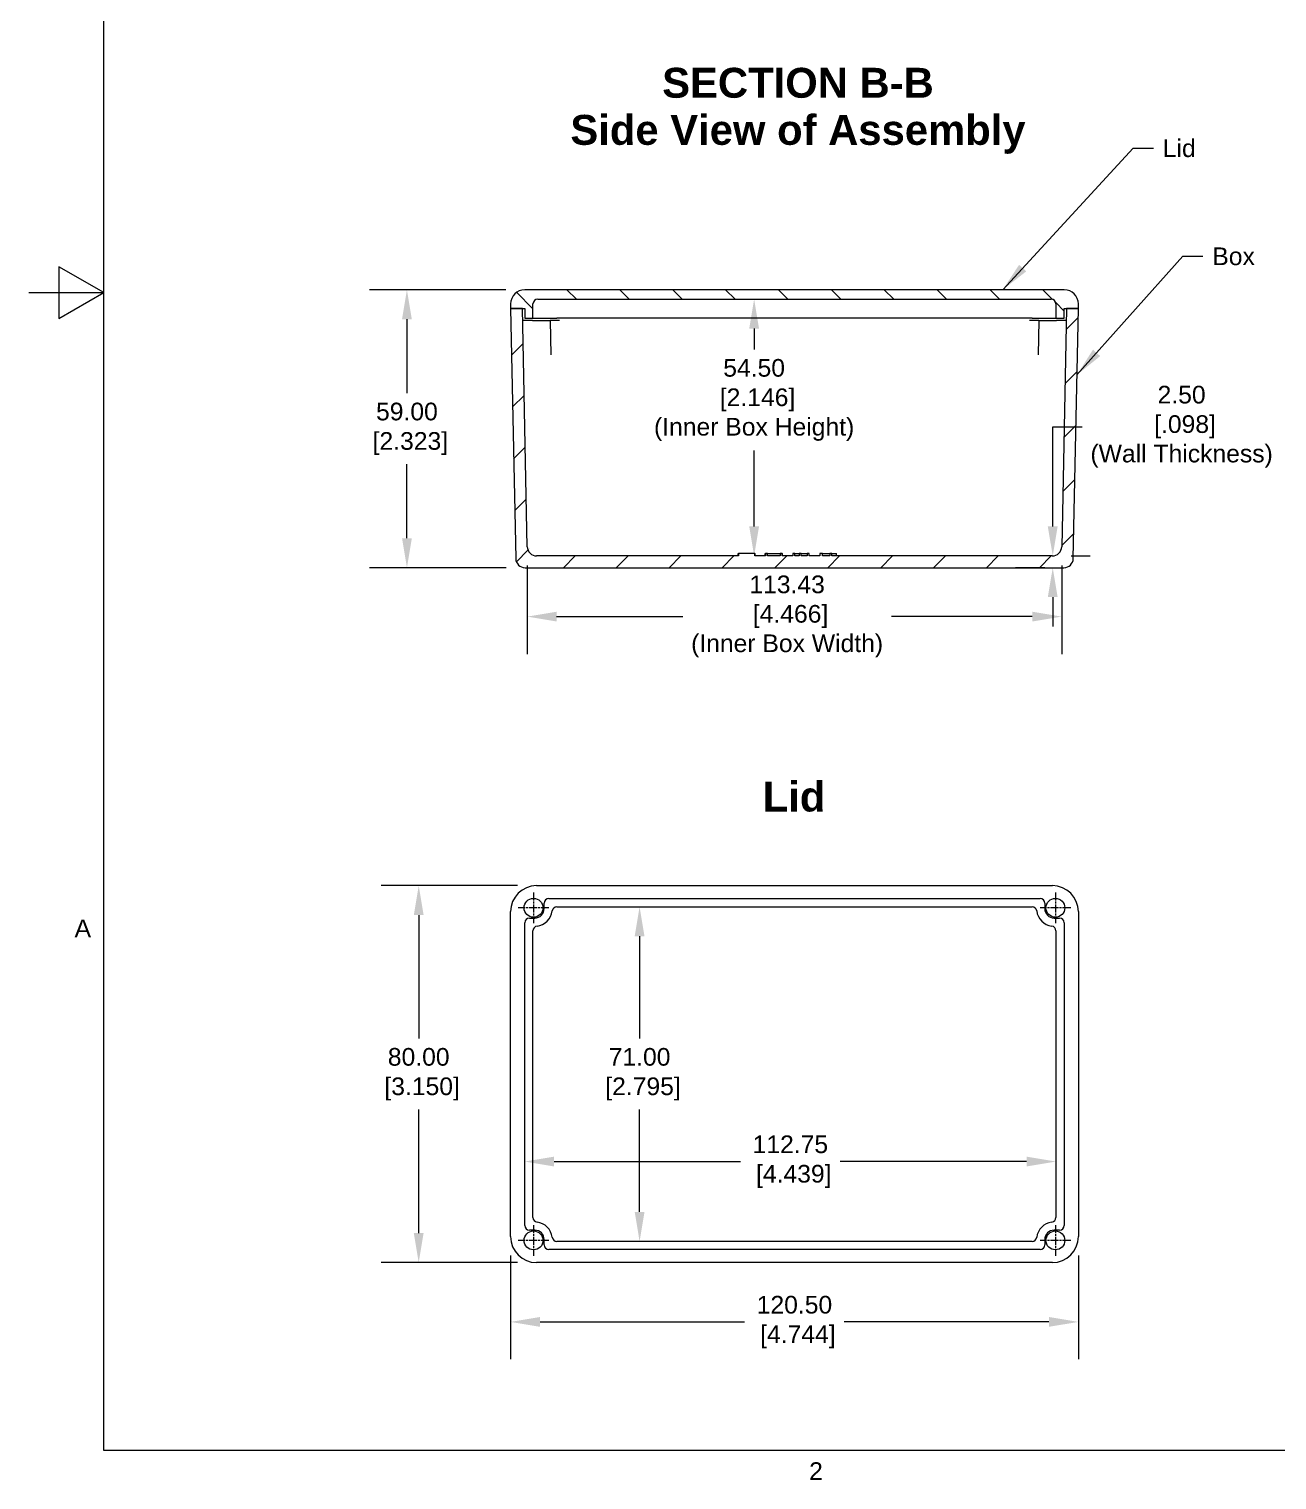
# Model space of a CAD drawing. Header units: millimetres. Extents: x 8 to 690, y 8 to 531.
# Drawn here: x 8.3 to 273.1, y 17.8 to 325.8 of the extents above; entities that cross this region are included whole.
import ezdxf

# ---------------------------------------------------------------- set-up
doc = ezdxf.new("R2010")
doc.units = ezdxf.units.MM
doc.header["$LTSCALE"] = 2.5
doc.linetypes.add('CHAIN', pattern=[0.7087, 0.4724, -0.0591, 0.1181, -0.0591])
for name, color, linetype, lineweight in [('Border (ANSI)', 7, 'Continuous', 9), ('Center Mark (ANSI)', 7, 'Continuous', 9), ('Dimension (ANSI)', 7, 'Continuous', 9), ('Hatch (ANSI)', 7, 'Continuous', 9), ('Symbol (ANSI)', 7, 'Continuous', 9), ('Visible (ANSI)', 7, 'Continuous', 18)]:
    doc.layers.add(name, color=color, linetype=linetype, lineweight=lineweight)
doc.styles.add('Label Text (ANSI)', font='ARIAL.TTF')
doc.styles.add('Note Text (ANSI)', font='ARIAL.TTF')
doc.dimstyles.new('Default - mm (ANSI)', dxfattribs={"dimscale": 2.5, "dimtxt": 1.5, "dimasz": 2.5, "dimexe": 3.175, "dimexo": 1.6002, "dimgap": 0.8, "dimtad": 0, "dimtih": 1, "dimtoh": 1, "dimrnd": 1e-08, "dimzin": 4, "dimdsep": 46, "dimtxsty": 'Note Text (ANSI)', "dimcen": 0.09, "dimdle": 10, "dimclrd": 256, "dimclre": 256, "dimclrt": 256, "dimadec": 1, "dimazin": 0, "dimtfac": 2.032, "dimtofl": 0, "dimtmove": 0, "dimatfit": 3, "dimfxl": 0, "dimtolj": 1, "dimtzin": 0, "dimlwd": -1, "dimlwe": -1, "dimarcsym": 0})
doc.dimstyles.new('Default - mm (ANSI)$7', dxfattribs={"dimscale": 2.5, "dimtxt": 1.5, "dimasz": 2.5, "dimexe": 3.175, "dimexo": 1.6002, "dimgap": 0.8, "dimtad": 0, "dimtih": 1, "dimtoh": 1, "dimrnd": 1e-08, "dimzin": 4, "dimdsep": 46, "dimtxsty": 'Note Text (ANSI)', "dimcen": 0.09, "dimdle": 10, "dimclrd": 256, "dimclre": 256, "dimclrt": 256, "dimadec": 1, "dimazin": 0, "dimtfac": 2.032, "dimtofl": 0, "dimtmove": 0, "dimatfit": 3, "dimfxl": 0, "dimtolj": 1, "dimtzin": 0, "dimlwd": -1, "dimlwe": -1, "dimarcsym": 0})

# ---------------------------------------------------------------- blocks, each defined once
blk = doc.blocks.new('Borders Default Border')
at = {"layer": 'Border (ANSI)', "flags": 128}
for points in [[(9.65, 9.65), (9.65, 206.25), (269.75, 206.25), (269.75, 9.65), (9.65, 9.65)], [(3.3, 107.95), (9.65, 107.95), (5.84, 110.15), (5.84, 105.75), (9.65, 107.95)]]:
    blk.add_lwpolyline(points, dxfattribs=at)
at = {"layer": 'Border (ANSI)', "char_height": 1.5, "attachment_point": 7, "style": 'Note Text (ANSI)'}
for s, insert in [('A', (7.17, 53.22)), ('2', (69.53, 7.14))]:
    blk.add_mtext(s, dxfattribs=dict(at, insert=insert))
blk = doc.blocks.new('*D10')
at = {"layer": 'Defpoints', "color": 0}
for p in [(163.91, 268.48), (162.15, 213.98), (163.91, 213.98)]:
    blk.add_point(p, dxfattribs=at)
at = {"layer": 'Dimension (ANSI)'}
for p, q in [((162.15, 262.23), (162.15, 257.78)), ((162.15, 220.23), (162.15, 236.33))]:
    blk.add_line(p, q, dxfattribs=at)
for points in [[(161.11, 262.23), (163.19, 262.23), (162.15, 268.48)], [(161.11, 220.23), (163.19, 220.23), (162.15, 213.98)]]:
    blk.add_solid(points, dxfattribs=at)
at = {"layer": 'Dimension (ANSI)', "insert": (162.15, 255.78), "char_height": 3.75, "attachment_point": 2, "style": 'Note Text (ANSI)'}
blk.add_mtext('\\A1;54.50\\P [2.146]\\P(Inner Box Height)', dxfattribs=at)
blk = doc.blocks.new('*D11')
at = {"layer": 'Defpoints', "color": 0}
for p in [(113.46, 270.48), (88.46, 211.48), (113.54, 211.48)]:
    blk.add_point(p, dxfattribs=at)
at = {"layer": 'Dimension (ANSI)'}
for p, q in [((109.46, 270.48), (80.52, 270.48)), ((88.46, 264.23), (88.46, 248.51)), ((88.46, 217.73), (88.46, 233.44)), ((109.54, 211.48), (80.52, 211.48))]:
    blk.add_line(p, q, dxfattribs=at)
for points in [[(87.42, 264.23), (89.5, 264.23), (88.46, 270.48)], [(87.42, 217.73), (89.5, 217.73), (88.46, 211.48)]]:
    blk.add_solid(points, dxfattribs=at)
at = {"layer": 'Dimension (ANSI)', "insert": (88.46, 246.51), "char_height": 3.75, "attachment_point": 2, "style": 'Note Text (ANSI)'}
blk.add_mtext('\\A1;59.00\\P [2.323]', dxfattribs=at)
blk = doc.blocks.new('*D12')
at = {"layer": 'Defpoints', "color": 0}
for p in [(225.43, 213.98), (225.53, 211.48), (227.88, 211.48)]:
    blk.add_point(p, dxfattribs=at)
at = {"layer": 'Dimension (ANSI)'}
for p, q in [((225.53, 220.23), (225.53, 241.37)), ((225.53, 241.37), (231.78, 241.37)), ((229.43, 213.98), (233.46, 213.98)), ((223.88, 211.48), (217.59, 211.48)), ((225.53, 205.23), (225.53, 198.98))]:
    blk.add_line(p, q, dxfattribs=at)
for points in [[(224.48, 220.23), (226.57, 220.23), (225.53, 213.98)], [(224.48, 205.23), (226.57, 205.23), (225.53, 211.48)]]:
    blk.add_solid(points, dxfattribs=at)
at = {"layer": 'Dimension (ANSI)', "insert": (252.88, 250.09), "char_height": 3.75, "attachment_point": 2, "style": 'Note Text (ANSI)'}
blk.add_mtext('\\A1;2.50\\P [.098]\\P(Wall Thickness)', dxfattribs=at)
blk = doc.blocks.new('*D13')
at = {"layer": 'Defpoints', "color": 0}
for p in [(113.99, 215.94), (227.43, 215.94), (227.43, 201.1)]:
    blk.add_point(p, dxfattribs=at)
at = {"layer": 'Dimension (ANSI)'}
for p, q in [((113.99, 211.94), (113.99, 193.16)), ((227.43, 211.94), (227.43, 193.16)), ((120.24, 201.1), (147.02, 201.1)), ((221.18, 201.1), (191.28, 201.1))]:
    blk.add_line(p, q, dxfattribs=at)
for points in [[(120.24, 202.14), (120.24, 200.06), (113.99, 201.1)], [(221.18, 202.14), (221.18, 200.06), (227.43, 201.1)]]:
    blk.add_solid(points, dxfattribs=at)
at = {"layer": 'Dimension (ANSI)', "insert": (169.15, 209.82), "char_height": 3.75, "attachment_point": 2, "style": 'Note Text (ANSI)'}
blk.add_mtext('\\A1;113.43\\P [4.466]\\P(Inner Box Width)', dxfattribs=at)
blk = doc.blocks.new('*D17')
at = {"layer": 'Defpoints', "color": 0}
for p in [(115.96, 143.99), (90.96, 63.99), (115.96, 63.99)]:
    blk.add_point(p, dxfattribs=at)
at = {"layer": 'Dimension (ANSI)'}
for p, q in [((111.96, 143.99), (83.02, 143.99)), ((90.96, 137.74), (90.96, 111.53)), ((90.96, 70.24), (90.96, 96.46)), ((111.96, 63.99), (83.02, 63.99))]:
    blk.add_line(p, q, dxfattribs=at)
for points in [[(89.92, 137.74), (92, 137.74), (90.96, 143.99)], [(89.92, 70.24), (92, 70.24), (90.96, 63.99)]]:
    blk.add_solid(points, dxfattribs=at)
at = {"layer": 'Dimension (ANSI)', "insert": (90.96, 109.53), "char_height": 3.75, "attachment_point": 2, "style": 'Note Text (ANSI)'}
blk.add_mtext('\\A1;80.00\\P [3.150]', dxfattribs=at)
blk = doc.blocks.new('*D18')
at = {"layer": 'Defpoints', "color": 0}
for p in [(110.46, 69.49), (230.96, 69.49), (230.96, 51.39)]:
    blk.add_point(p, dxfattribs=at)
at = {"layer": 'Dimension (ANSI)'}
for p, q in [((110.46, 65.49), (110.46, 43.46)), ((230.96, 65.49), (230.96, 43.46)), ((116.71, 51.39), (160.14, 51.39)), ((224.71, 51.39), (181.28, 51.39))]:
    blk.add_line(p, q, dxfattribs=at)
for points in [[(116.71, 52.44), (116.71, 50.35), (110.46, 51.39)], [(224.71, 52.44), (224.71, 50.35), (230.96, 51.39)]]:
    blk.add_solid(points, dxfattribs=at)
at = {"layer": 'Dimension (ANSI)', "insert": (170.71, 56.92), "char_height": 3.75, "attachment_point": 2, "style": 'Note Text (ANSI)'}
blk.add_mtext('\\A1;120.50\\P [4.744]', dxfattribs=at)
blk = doc.blocks.new('*D22')
at = {"layer": 'Defpoints', "color": 0}
for p in [(137.84, 139.49), (137.84, 68.49), (137.84, 68.49)]:
    blk.add_point(p, dxfattribs=at)
at = {"layer": 'Dimension (ANSI)'}
for p, q in [((137.84, 133.24), (137.84, 111.53)), ((137.84, 74.74), (137.84, 96.46))]:
    blk.add_line(p, q, dxfattribs=at)
for points in [[(136.8, 133.24), (138.88, 133.24), (137.84, 139.49)], [(136.8, 74.74), (138.88, 74.74), (137.84, 68.49)]]:
    blk.add_solid(points, dxfattribs=at)
at = {"layer": 'Dimension (ANSI)', "insert": (137.84, 109.53), "char_height": 3.75, "attachment_point": 2, "style": 'Note Text (ANSI)'}
blk.add_mtext('\\A1;71.00\\P [2.795]', dxfattribs=at)
blk = doc.blocks.new('*D23')
at = {"layer": 'Defpoints', "color": 0}
for p in [(113.46, 85.43), (226.21, 85.43), (226.21, 85.43)]:
    blk.add_point(p, dxfattribs=at)
at = {"layer": 'Dimension (ANSI)'}
for p, q in [((119.71, 85.43), (159.27, 85.43)), ((219.96, 85.43), (180.41, 85.43))]:
    blk.add_line(p, q, dxfattribs=at)
for points in [[(119.71, 86.47), (119.71, 84.39), (113.46, 85.43)], [(219.96, 86.47), (219.96, 84.39), (226.21, 85.43)]]:
    blk.add_solid(points, dxfattribs=at)
at = {"layer": 'Dimension (ANSI)', "insert": (169.84, 90.97), "char_height": 3.75, "attachment_point": 2, "style": 'Note Text (ANSI)'}
blk.add_mtext('\\A1;112.75\\P [4.439]', dxfattribs=at)

msp = doc.modelspace()

# ---------------------------------------------------------------- hatches: boundary and pattern name
at = {"layer": 'Hatch (ANSI)'}
h = msp.add_hatch(dxfattribs=at)
h.set_pattern_fill('ANSI31', color=256, scale=63.5, angle=90, style=0)
h.set_pattern_definition([(135, (0, 0), (-5.61266, -5.61266), [])])
edge = h.paths.add_edge_path()
edge.add_ellipse((227.962, 267.478), major_axis=(2.121, 2.121), ratio=1, start_angle=315, end_angle=405)
edge.add_line((227.962, 270.478), (113.462, 270.478))
edge.add_ellipse((113.462, 267.478), major_axis=(-2.121, 2.121), ratio=1, start_angle=315, end_angle=405)
edge.add_line((110.462, 267.478), (110.462, 266.478))
edge.add_line((110.462, 266.478), (113.462, 266.478))
edge.add_line((113.462, 266.478), (113.462, 264.478))
edge.add_line((113.462, 264.478), (115.212, 264.478))
edge.add_line((115.212, 264.478), (115.212, 267.478))
edge.add_ellipse((116.212, 267.478), major_axis=(-0.707, 0.707), ratio=1, start_angle=315, end_angle=405, ccw=False)
edge.add_line((116.212, 268.478), (225.212, 268.478))
edge.add_ellipse((225.212, 267.478), major_axis=(0.707, 0.707), ratio=1, start_angle=315, end_angle=405, ccw=False)
edge.add_line((226.212, 267.478), (226.212, 264.478))
edge.add_line((226.212, 264.478), (227.962, 264.478))
edge.add_line((227.962, 264.478), (227.962, 266.478))
edge.add_line((227.962, 266.478), (230.962, 266.478))
edge.add_line((230.962, 266.478), (230.962, 267.478))
h = msp.add_hatch(dxfattribs=at)
h.set_pattern_fill('ANSI31', color=256, scale=63.5, style=0)
h.set_pattern_definition([(45, (0, 0), (-5.61266, 5.61266), [])])
edge = h.paths.add_edge_path()
edge.add_line((110.462, 266.478), (111.545, 213.437))
edge.add_ellipse((113.545, 213.478), major_axis=(-1.4, -1.429), ratio=1, start_angle=315.585, end_angle=404.415)
edge.add_line((113.545, 211.478), (227.879, 211.478))
edge.add_ellipse((227.879, 213.478), major_axis=(1.4, -1.429), ratio=1, start_angle=315.585, end_angle=404.415)
edge.add_line((229.879, 213.437), (230.962, 266.478))
edge.add_line((230.962, 266.478), (228.462, 266.478))
edge.add_line((228.462, 266.478), (227.429, 215.937))
edge.add_ellipse((225.43, 215.978), major_axis=(1.4, -1.429), ratio=1, start_angle=315.585, end_angle=404.415, ccw=False)
edge.add_line((225.43, 213.978), (178.634, 213.978))
edge.add_line((178.634, 213.978), (178.634, 214.478))
edge.add_line((178.634, 214.478), (178.237, 214.478))
edge.add_line((178.237, 214.478), (178.237, 213.978))
edge.add_line((178.237, 213.978), (176.672, 213.978))
edge.add_line((176.672, 213.978), (176.672, 214.478))
edge.add_line((176.672, 214.478), (176.112, 214.478))
edge.add_line((176.112, 214.478), (176.112, 213.978))
edge.add_line((176.112, 213.978), (173.85, 213.978))
edge.add_line((173.85, 213.978), (173.85, 214.478))
edge.add_line((173.85, 214.478), (173.435, 214.478))
edge.add_line((173.435, 214.478), (173.435, 213.978))
edge.add_line((173.435, 213.978), (172.136, 213.978))
edge.add_line((172.136, 213.978), (172.136, 214.478))
edge.add_line((172.136, 214.478), (171.722, 214.478))
edge.add_line((171.722, 214.478), (171.722, 213.978))
edge.add_line((171.722, 213.978), (170.764, 213.978))
edge.add_line((170.764, 213.978), (170.764, 214.478))
edge.add_line((170.764, 214.478), (170.35, 214.478))
edge.add_line((170.35, 214.478), (170.35, 213.978))
edge.add_line((170.35, 213.978), (168.106, 213.978))
edge.add_line((168.106, 213.978), (168.106, 214.478))
edge.add_line((168.106, 214.478), (167.694, 214.478))
edge.add_line((167.694, 214.478), (167.694, 213.978))
edge.add_line((167.694, 213.978), (164.983, 213.978))
edge.add_line((164.983, 213.978), (164.983, 214.478))
edge.add_line((164.983, 214.478), (164.57, 214.478))
edge.add_line((164.57, 214.478), (164.57, 213.978))
edge.add_line((164.57, 213.978), (162.324, 213.978))
edge.add_line((162.324, 213.978), (162.324, 214.478))
edge.add_line((162.324, 214.478), (158.824, 214.478))
edge.add_line((158.824, 214.478), (158.824, 213.978))
edge.add_line((158.824, 213.978), (115.994, 213.978))
edge.add_ellipse((115.994, 215.978), major_axis=(-1.4, -1.429), ratio=1, start_angle=315.585, end_angle=404.415, ccw=False)
edge.add_line((113.995, 215.937), (112.963, 266.478))
edge.add_line((112.963, 266.478), (110.462, 266.478))

# ---------------------------------------------------------------- linework, layer by layer
at = {"layer": 'Center Mark (ANSI)', "linetype": 'CHAIN', "ltscale": 1.444266}
for p, q in [((115.337, 142.541), (115.337, 136.041)), ((226.087, 142.541), (226.087, 136.041)), ((118.587, 139.291), (112.087, 139.291)), ((229.337, 139.291), (222.837, 139.291)), ((115.337, 71.941), (115.337, 65.441)), ((226.087, 71.941), (226.087, 65.441)), ((118.587, 68.691), (112.087, 68.691)), ((229.337, 68.691), (222.837, 68.691))]:
    msp.add_line(p, q, dxfattribs=at)
at = {"layer": 'Visible (ANSI)'}
for p, q in [((227.962, 270.478), (113.462, 270.478)), ((116.212, 268.478), (225.212, 268.478)), ((110.462, 267.478), (110.462, 266.478)), ((110.462, 266.478), (111.545, 213.437)), ((112.963, 266.478), (110.462, 266.478)), ((110.462, 266.478), (113.462, 266.478)), ((113.995, 215.937), (112.963, 266.478)), ((113.462, 266.478), (113.462, 264.478)), ((115.212, 264.478), (115.212, 267.478)), ((226.212, 267.478), (226.212, 264.478)), ((228.462, 266.478), (227.429, 215.937)), ((227.962, 264.478), (227.962, 266.478)), ((227.962, 266.478), (230.962, 266.478)), ((230.962, 266.478), (228.462, 266.478)), ((229.879, 213.437), (230.962, 266.478)), ((230.962, 266.478), (230.962, 267.478)), ((115.131, 263.978), (113.014, 263.978)), ((113.462, 264.478), (115.212, 264.478)), ((115.131, 263.978), (118.837, 263.978)), ((115.212, 264.478), (116.081, 264.478)), ((116.081, 264.478), (119.305, 264.478)), ((120.835, 263.978), (118.837, 263.978)), ((118.837, 263.978), (118.986, 256.691)), ((119.305, 264.478), (120.296, 264.478)), ((221.128, 264.478), (120.296, 264.478)), ((222.587, 263.978), (220.59, 263.978)), ((221.128, 264.478), (222.12, 264.478)), ((222.12, 264.478), (225.344, 264.478)), ((222.587, 263.978), (222.438, 256.691)), ((222.587, 263.978), (226.293, 263.978)), ((225.344, 264.478), (226.212, 264.478)), ((226.212, 264.478), (227.962, 264.478)), ((228.411, 263.978), (226.293, 263.978)), ((158.824, 213.978), (115.994, 213.978)), ((158.751, 214.478), (158.824, 214.478)), ((158.751, 213.978), (158.751, 214.478)), ((162.324, 214.478), (158.824, 214.478)), ((158.824, 214.478), (158.824, 213.978)), ((162.324, 213.978), (162.324, 214.478)), ((162.324, 214.478), (162.398, 214.478)), ((164.57, 213.978), (162.324, 213.978)), ((162.398, 213.978), (162.398, 214.478)), ((164.516, 214.478), (164.57, 214.478)), ((164.516, 213.978), (164.516, 214.478)), ((164.983, 214.478), (164.57, 214.478)), ((164.57, 214.478), (164.57, 213.978)), ((164.983, 213.978), (164.983, 214.478)), ((164.983, 214.478), (165.268, 214.478)), ((167.694, 213.978), (164.983, 213.978)), ((165.268, 214.478), (166.337, 214.478)), ((166.337, 214.478), (167.403, 214.478)), ((167.403, 214.478), (167.694, 214.478)), ((168.106, 214.478), (167.694, 214.478)), ((167.694, 214.478), (167.694, 213.978)), ((168.106, 213.978), (168.106, 214.478)), ((168.106, 214.478), (168.161, 214.478)), ((170.35, 213.978), (168.106, 213.978)), ((168.161, 213.978), (168.161, 214.478)), ((170.764, 214.478), (170.35, 214.478)), ((170.35, 214.478), (170.35, 213.978)), ((170.764, 213.978), (170.764, 214.478)), ((170.764, 214.478), (171.722, 214.478)), ((171.722, 213.978), (170.764, 213.978)), ((172.136, 214.478), (171.722, 214.478)), ((171.722, 214.478), (171.722, 213.978)), ((172.136, 213.978), (172.136, 214.478)), ((172.136, 214.478), (173.435, 214.478)), ((173.435, 213.978), (172.136, 213.978)), ((173.85, 214.478), (173.435, 214.478)), ((173.435, 214.478), (173.435, 213.978)), ((173.85, 213.978), (173.85, 214.478)), ((176.112, 213.978), (173.85, 213.978)), ((176.672, 214.478), (176.112, 214.478)), ((176.112, 214.478), (176.112, 213.978)), ((176.672, 213.978), (176.672, 214.478)), ((176.672, 214.478), (178.237, 214.478)), ((178.237, 213.978), (176.672, 213.978)), ((178.634, 214.478), (178.237, 214.478)), ((178.237, 214.478), (178.237, 213.978)), ((178.634, 213.978), (178.634, 214.478)), ((178.634, 214.478), (179.612, 214.478)), ((225.43, 213.978), (178.634, 213.978)), ((179.612, 213.978), (179.612, 214.478)), ((113.545, 211.478), (227.879, 211.478)), ((115.962, 143.991), (225.462, 143.991)), ((117.587, 139.116), (117.587, 140.241)), ((118.587, 141.241), (222.837, 141.241)), ((120.296, 139.491), (221.128, 139.491)), ((223.837, 140.241), (223.837, 139.116)), ((110.462, 69.491), (110.462, 138.491)), ((113.462, 71.866), (113.462, 136.116)), ((114.462, 137.116), (115.587, 137.116)), ((225.837, 137.116), (226.962, 137.116)), ((227.962, 136.116), (227.962, 71.866)), ((230.962, 138.491), (230.962, 69.491)), ((115.212, 73.575), (115.212, 134.408)), ((226.212, 134.408), (226.212, 73.575)), ((115.587, 70.866), (114.462, 70.866)), ((226.962, 70.866), (225.837, 70.866)), ((117.587, 67.741), (117.587, 68.866)), ((221.128, 68.491), (120.296, 68.491)), ((223.837, 68.866), (223.837, 67.741)), ((222.837, 66.741), (118.587, 66.741)), ((225.462, 63.991), (115.962, 63.991))]:
    msp.add_line(p, q, dxfattribs=at)
for centre in [(115.337, 139.291), (226.087, 139.291), (115.337, 68.691), (226.087, 68.691)]:
    msp.add_circle(centre, 2, dxfattribs=at)
for centre, radius, start, end in [((113.462, 267.478), 3, 90, 180), ((116.212, 267.478), 1, 90, 180), ((225.212, 267.478), 1, 0, 90), ((227.962, 267.478), 3, 0, 90), ((115.994, 215.978), 2, 181.17, 270), ((225.43, 215.978), 2, 270, 358.83), ((113.545, 213.478), 2, 181.17, 270), ((227.879, 213.478), 2, 270, 358.83), ((115.962, 138.491), 5.5, 90, 180), ((225.462, 138.491), 5.5, 0, 90), ((115.587, 139.116), 2, 270, 0), ((115.587, 139.116), 3.75, 277.56084, 352.43916), ((118.587, 140.241), 1, 90, 180), ((120.296, 138.491), 1, 90, 172.43916), ((221.128, 138.491), 1, 7.56084, 90), ((225.837, 139.116), 3.75, 187.56084, 262.43916), ((222.837, 140.241), 1, 0, 90), ((225.837, 139.116), 2, 180, 270), ((114.462, 136.116), 1, 90, 180), ((226.962, 136.116), 1, 0, 90), ((116.212, 134.408), 1, 97.56084, 180), ((225.212, 134.408), 1, 0, 82.43916), ((114.462, 71.866), 1, 180, 270), ((116.212, 73.575), 1, 180, 262.43916), ((115.587, 68.866), 2, 0, 90), ((115.587, 68.866), 3.75, 7.56084, 82.43916), ((225.837, 68.866), 3.75, 97.56084, 172.43916), ((225.837, 68.866), 2, 90, 180), ((225.212, 73.575), 1, 277.56084, 0), ((226.962, 71.866), 1, 270, 0), ((115.962, 69.491), 5.5, 180, 270), ((120.296, 69.491), 1, 187.56084, 270), ((221.128, 69.491), 1, 270, 352.43916), ((225.462, 69.491), 5.5, 270, 0), ((118.587, 67.741), 1, 180, 270), ((222.837, 67.741), 1, 270, 0)]:
    msp.add_arc(centre, radius, start, end, dxfattribs=at)

# ---------------------------------------------------------------- block references
at = {"xscale": 2.5, "yscale": 2.5, "zscale": 2.5}
msp.add_blockref('Borders Default Border', (0, 0), dxfattribs=at)

# ---------------------------------------------------------------- texts
at = {"layer": 'Symbol (ANSI)', "insert": (171.458, 317.583), "char_height": 6.35, "width": 96.62455, "attachment_point": 2, "line_spacing_factor": 0.944221, "style": 'Label Text (ANSI)'}
msp.add_mtext('{\\fArial|b1|i0;SECTION B-B\\PSide View of Assembly}', dxfattribs=at)
at = {"layer": 'Symbol (ANSI)', "char_height": 3.75, "attachment_point": 1, "style": 'Note Text (ANSI)'}
for s, insert in [('{Lid}', (248.881, 302.401)), ('{Box}', (259.397, 279.457))]:
    msp.add_mtext(s, dxfattribs=dict(at, insert=insert))
at = {"layer": 'Symbol (ANSI)', "insert": (170.618, 166.081), "char_height": 6.35, "width": 33.04058, "attachment_point": 2, "style": 'Label Text (ANSI)'}
msp.add_mtext('{\\fArial|b1|i0;Lid}', dxfattribs=at)

# ---------------------------------------------------------------- dimensions: what is measured, and where the dimension line sits
at = {"layer": 'Dimension (ANSI)'}
for base, p1, p2, angle, override, picture, middle in [((88.462, 211.478), (113.462, 270.478), (113.545, 211.478), 90, {"dimdec": 2, "dimpost": '\\X', "dimtp": 0, "dimtm": 0, "dimtdec": 2, "dimatfit": 2}, '*D11', (88.462, 240.978)), ((90.962, 63.991), (115.962, 143.991), (115.962, 63.991), 270, {"dimdec": 2, "dimpost": '\\X', "dimtp": 0, "dimtm": 0, "dimtdec": 2, "dimatfit": 2}, '*D17', (90.962, 103.991)), ((137.837, 68.491), (137.837, 139.491), (137.837, 68.491), 270, {"dimdec": 2, "dimpost": '\\X', "dimse1": 1, "dimse2": 1, "dimtp": 0, "dimtm": 0, "dimtdec": 2, "dimatfit": 2}, '*D22', (137.837, 103.991))]:
    dim = msp.add_linear_dim(base=base, p1=p1, p2=p2, angle=angle, dimstyle='Default - mm (ANSI)', override=override, dxfattribs=at)
    dim.commit()
    dim.dimension.update_dxf_attribs({"geometry": picture, "text_midpoint": middle, "dimtype": 160})
for base, p1, p2, angle, text, override, picture, middle in [((162.148, 213.978), (163.913, 268.478), (163.913, 213.978), 270, '<>\\P(Inner Box Height)', {"dimdec": 2, "dimpost": '\\X', "dimse1": 1, "dimse2": 1, "dimtp": 0, "dimtm": 0, "dimtdec": 2, "dimatfit": 2, "dimtvp": -0.25}, '*D10', (162.148, 247.055)), ((225.526, 211.478), (225.43, 213.978), (227.879, 211.478), 90, '<>\\P(Wall Thickness)', {"dimdec": 2, "dimpost": '\\X', "dimtp": 0, "dimtm": 0, "dimtdec": 2, "dimatfit": 2, "dimtvp": -0.25}, '*D12', (252.879, 241.365)), ((227.429, 201.097), (113.995, 215.937), (227.429, 215.937), 180, '<>\\P(Inner Box Width)', {"dimtih": 0, "dimtoh": 0, "dimdec": 2, "dimpost": '\\X', "dimtp": 0, "dimtm": 0, "dimtdec": 2, "dimatfit": 2, "dimtvp": -0.25}, '*D13', (169.151, 201.097))]:
    dim = msp.add_linear_dim(base=base, p1=p1, p2=p2, angle=angle, text=text, dimstyle='Default - mm (ANSI)', override=override, dxfattribs=at)
    dim.commit()
    dim.dimension.update_dxf_attribs({"geometry": picture, "text_midpoint": middle, "dimtype": 160})
for base, p1, p2, override, picture, middle in [((226.212, 85.433), (113.462, 85.433), (226.212, 85.433), {"dimtih": 0, "dimtoh": 0, "dimdec": 2, "dimpost": '\\X', "dimse1": 1, "dimse2": 1, "dimtp": 0, "dimtm": 0, "dimtdec": 2, "dimatfit": 2}, '*D23', (169.837, 85.433)), ((230.962, 51.395), (110.462, 69.491), (230.962, 69.491), {"dimtih": 0, "dimtoh": 0, "dimdec": 2, "dimpost": '\\X', "dimtp": 0, "dimtm": 0, "dimtdec": 2, "dimatfit": 2}, '*D18', (170.712, 51.395))]:
    dim = msp.add_linear_dim(base=base, p1=p1, p2=p2, dimstyle='Default - mm (ANSI)', override=override, dxfattribs=at)
    dim.commit()
    dim.dimension.update_dxf_attribs({"geometry": picture, "text_midpoint": middle, "dimtype": 160})

# ---------------------------------------------------------------- leaders
at = {"layer": 'Symbol (ANSI)', "annotation_type": 0, "has_hookline": 1, "hookline_direction": 0}
for points, text_width in [([(214.907, 270.478), (242.631, 300.526), (246.881, 300.526)], 6.229), ([(230.675, 252.417), (253.147, 277.582), (257.397, 277.582)], 8.605)]:
    msp.add_leader(points, dimstyle='Default - mm (ANSI)$7', override={"dimtad": 0}, dxfattribs=dict(at, text_width=text_width))

doc.saveas('drawing.dxf')
